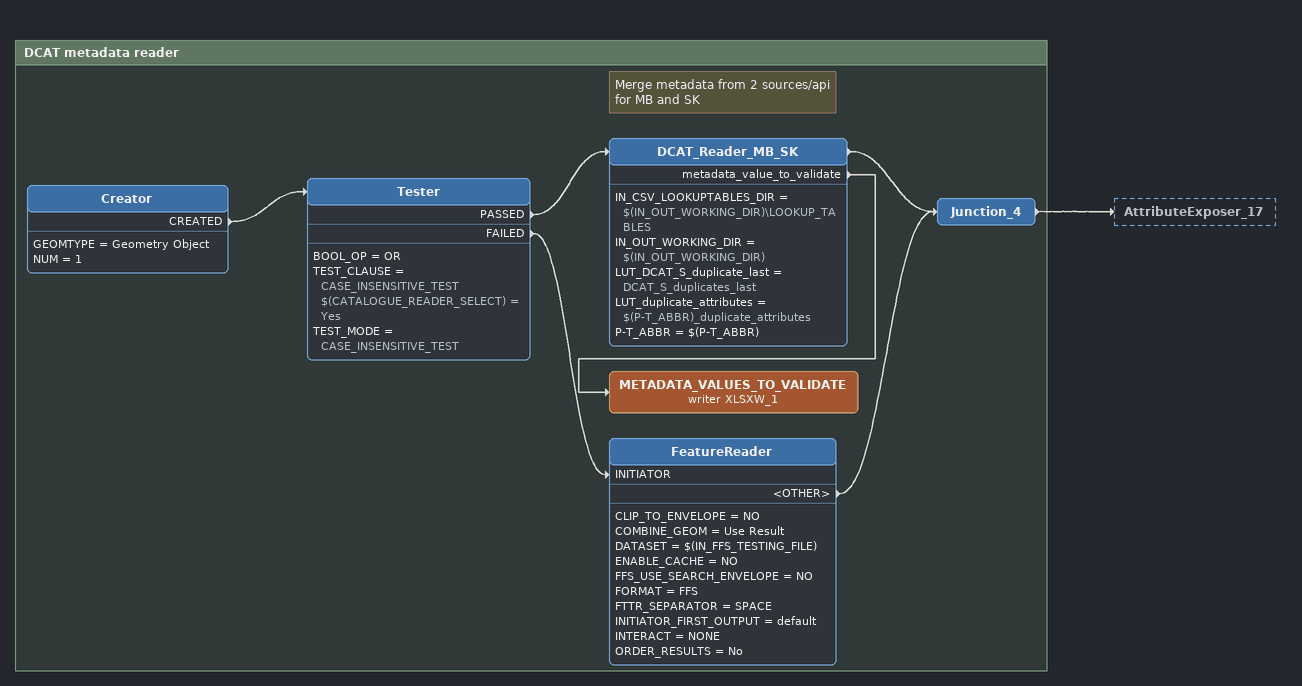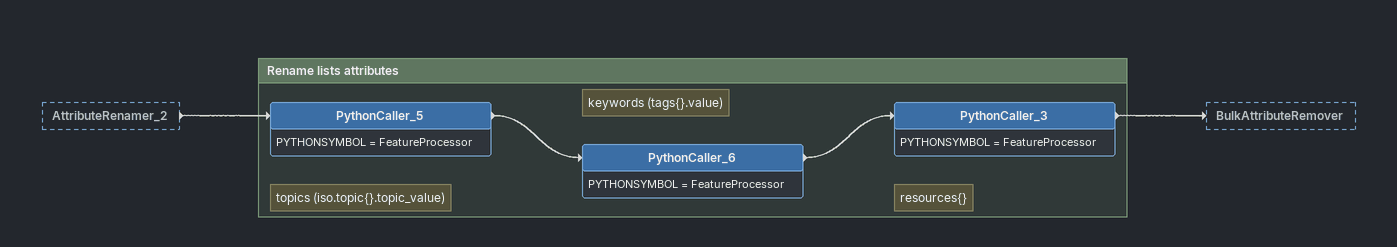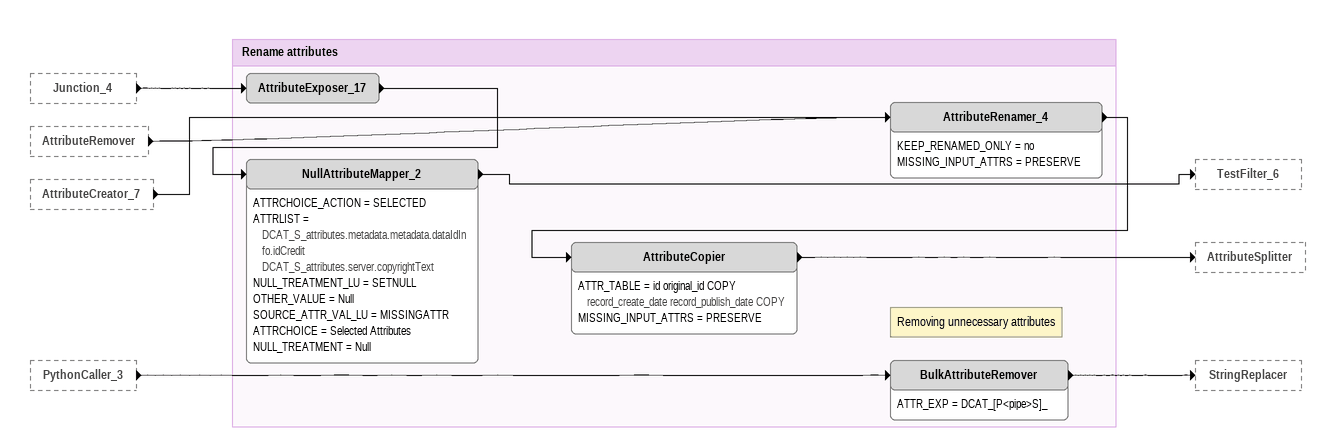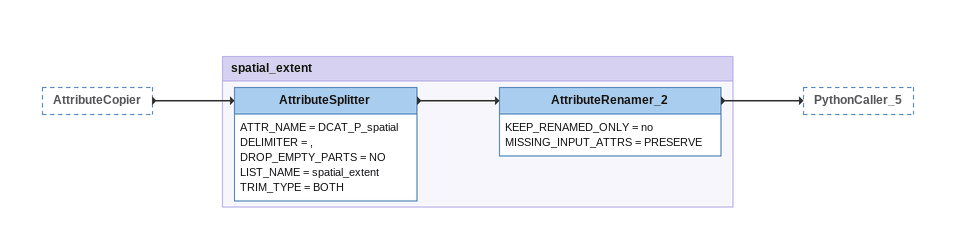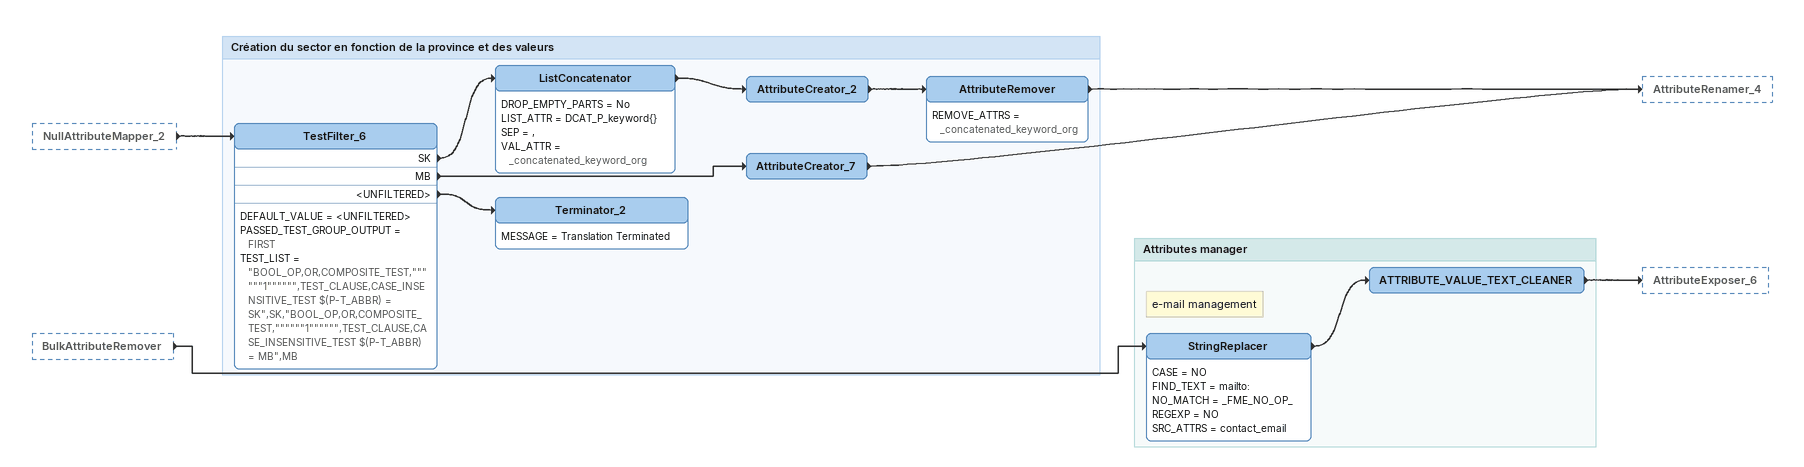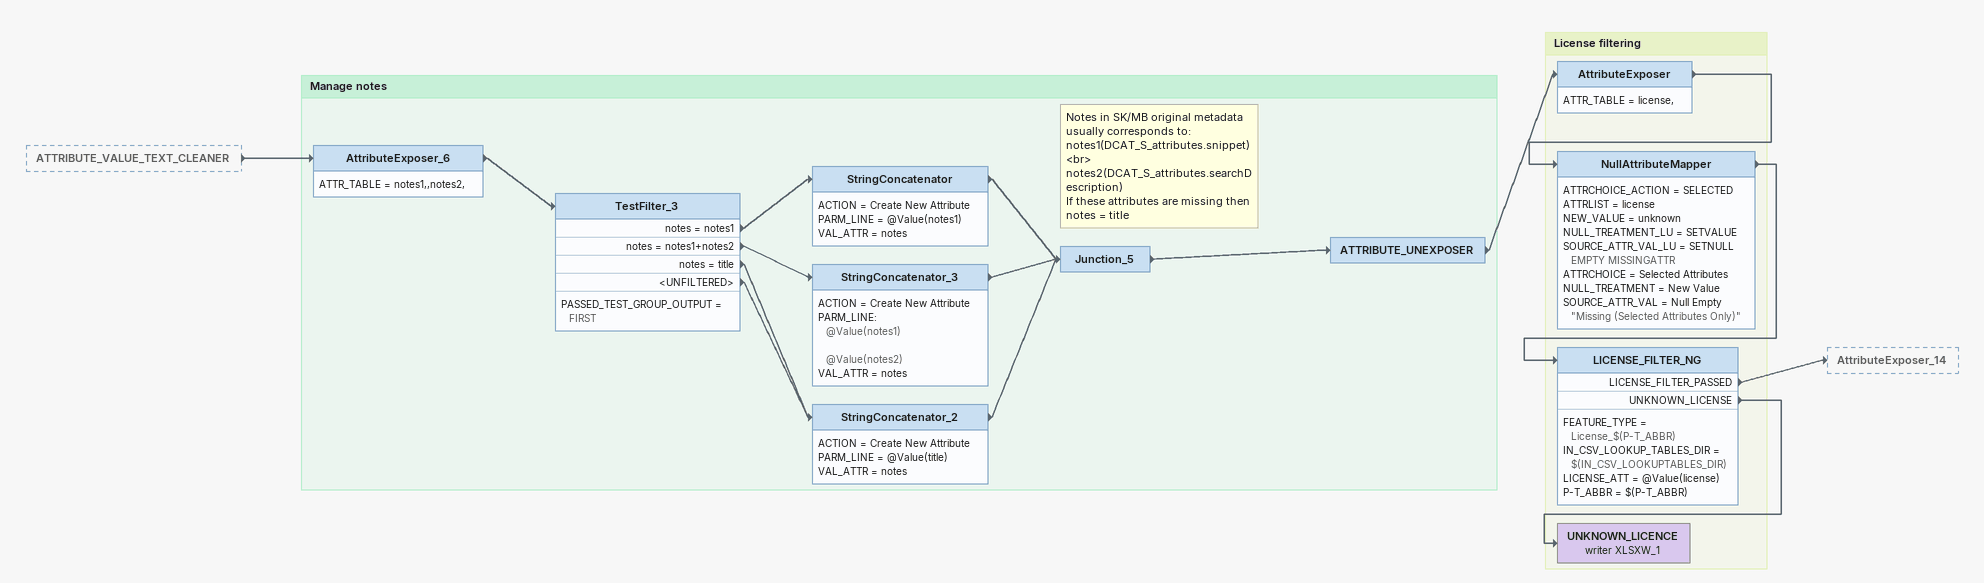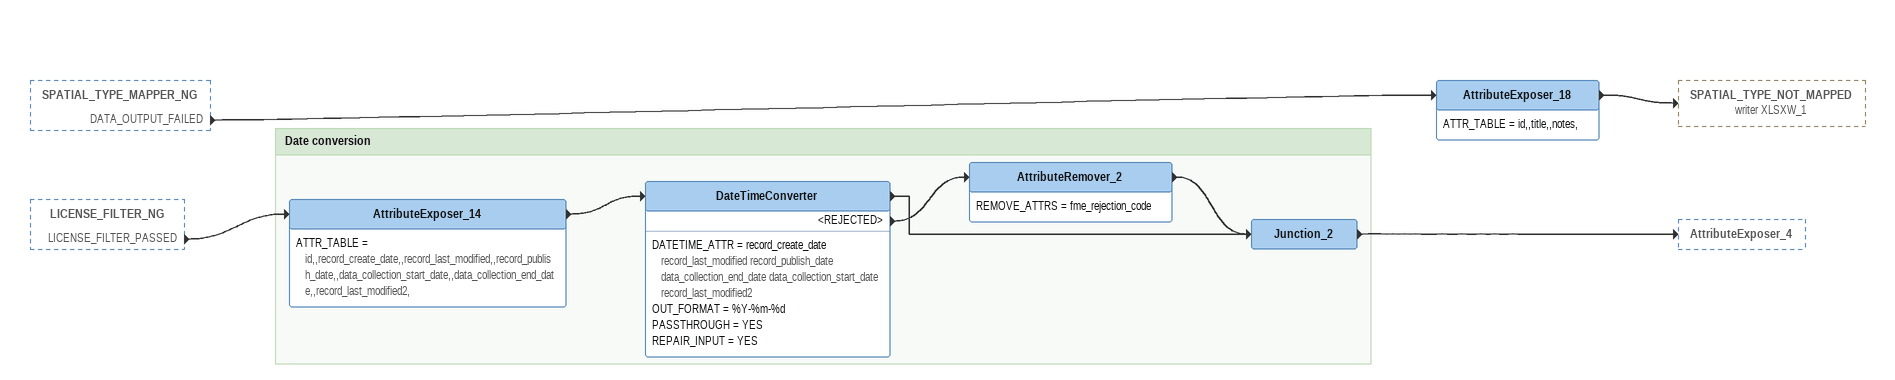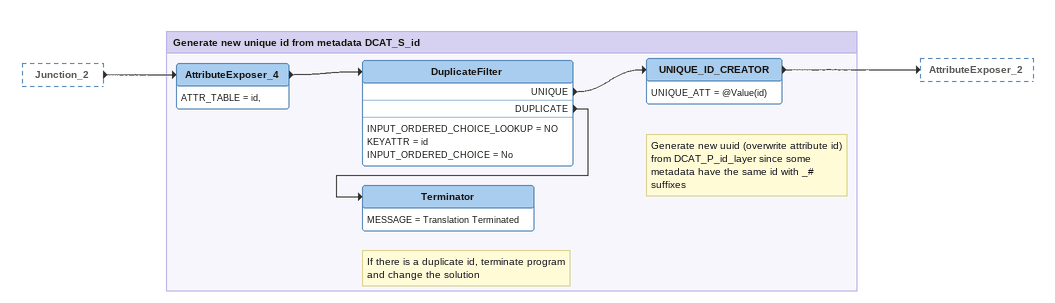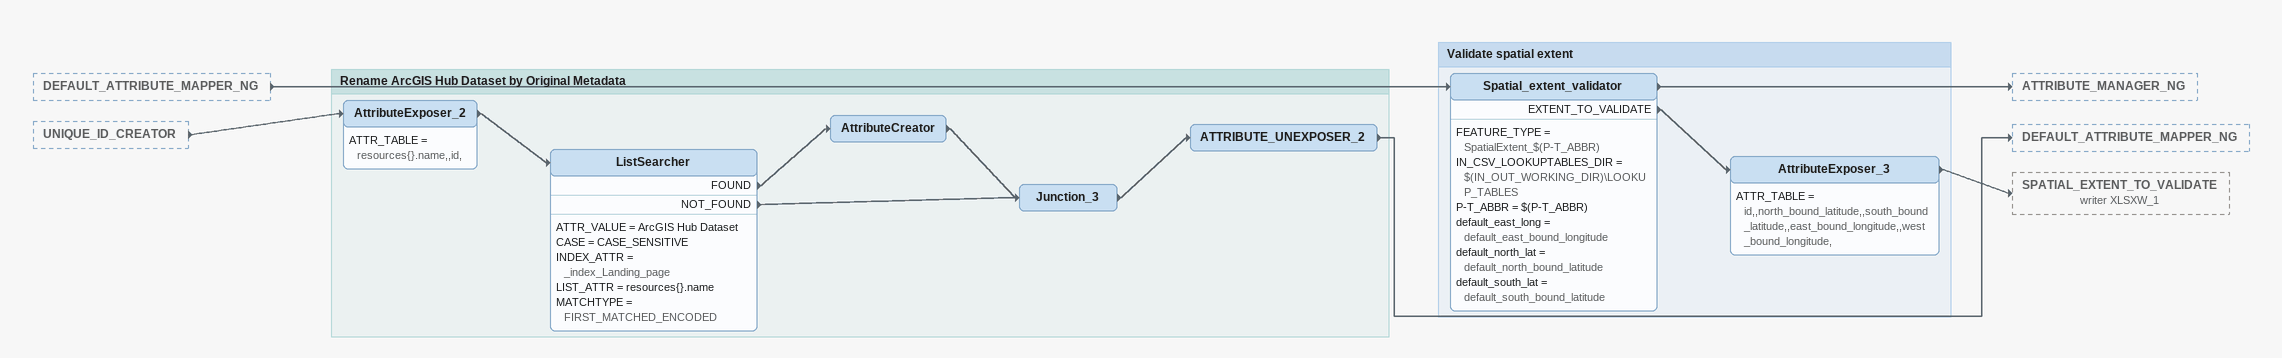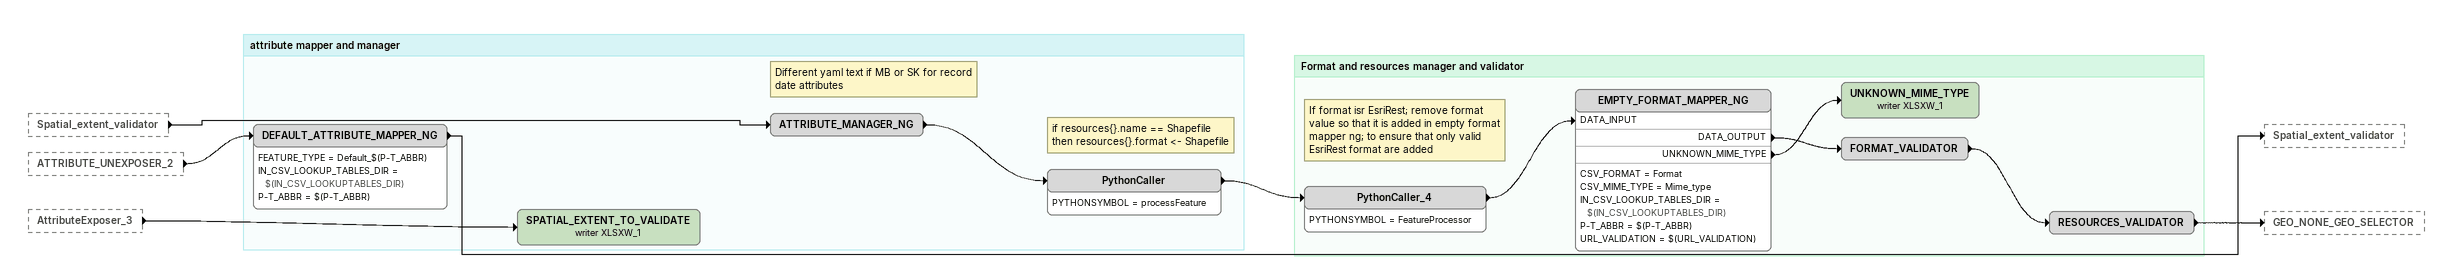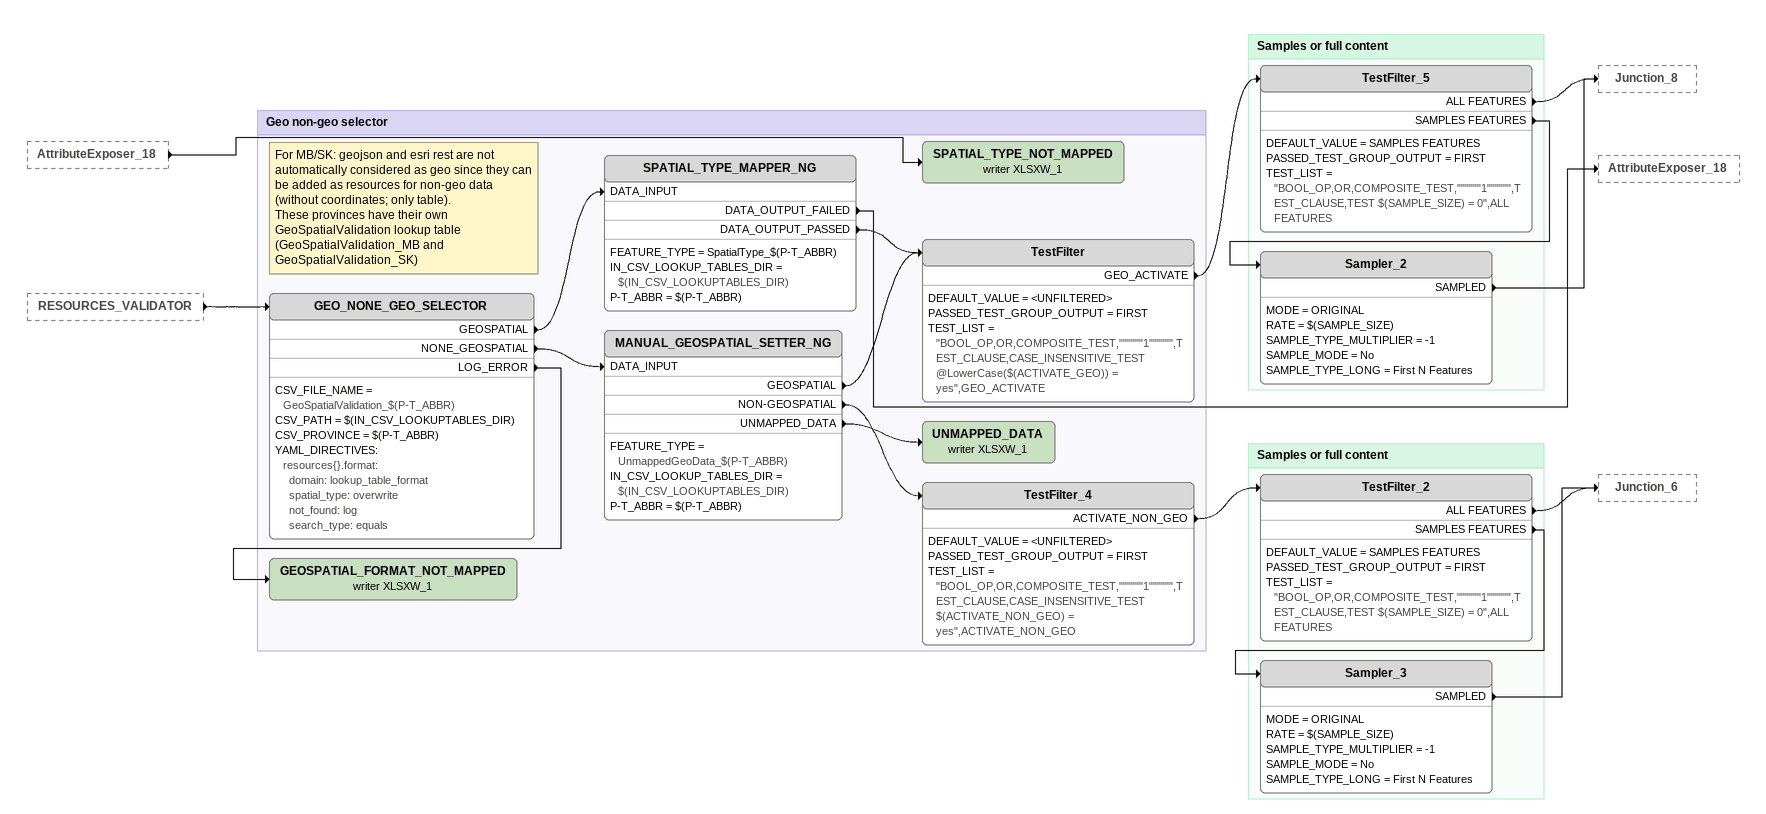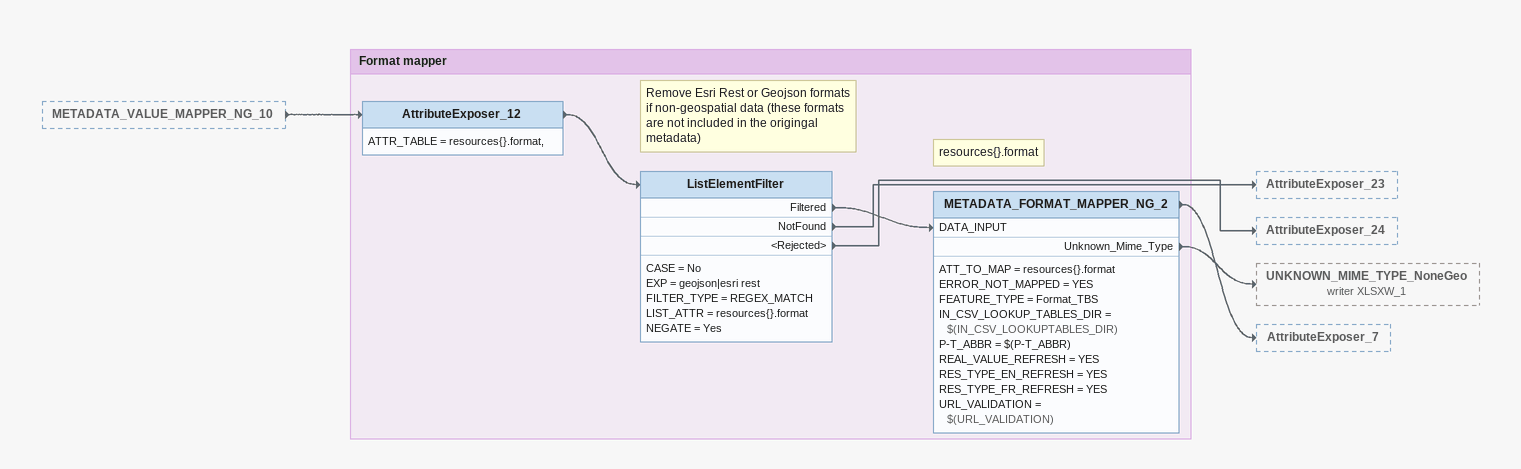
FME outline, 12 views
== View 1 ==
Bookmark: DCAT metadata reader
Creator
    GEOMTYPE = Geometry Object
    NUM = 1
    CREATED -> Tester
Tester
    BOOL_OP = OR
    TEST_CLAUSE = CASE_INSENSITIVE_TEST $(CATALOGUE_READER_SELECT) = Yes
    TEST_MODE = CASE_INSENSITIVE_TEST
    PASSED -> DCAT_Reader_MB_SK
    FAILED -> FeatureReader [INITIATOR]
Note: Merge metadata from 2 sources/api for MB and SK
DCAT_Reader_MB_SK
    IN_CSV_LOOKUPTABLES_DIR = $(IN_OUT_WORKING_DIR)\LOOKUP_TABLES
    IN_OUT_WORKING_DIR = $(IN_OUT_WORKING_DIR)
    LUT_DCAT_S_duplicate_last = DCAT_S_duplicates_last
    LUT_duplicate_attributes = $(P-T_ABBR)_duplicate_attributes
    P-T_ABBR = $(P-T_ABBR)
    -> Junction_4
    metadata_value_to_validate -> METADATA_VALUES_TO_VALIDATE (writer XLSXW_1)
METADATA_VALUES_TO_VALIDATE (writer XLSXW_1)
FeatureReader
    CLIP_TO_ENVELOPE = NO
    COMBINE_GEOM = Use Result
    DATASET = $(IN_FFS_TESTING_FILE)
    ENABLE_CACHE = NO
    FFS_USE_SEARCH_ENVELOPE = NO
    FORMAT = FFS
    FTTR_SEPARATOR = SPACE
    INITIATOR_FIRST_OUTPUT = default
    INTERACT = NONE
    ORDER_RESULTS = No
    <OTHER> -> Junction_4
Junction_4
    -> AttributeExposer_17

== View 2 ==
AttributeRenamer_2 [outside]
    -> PythonCaller_5

Bookmark: Rename lists attributes
Note: topics (iso.topic{}.topic_value)
PythonCaller_5
    PYTHONSYMBOL = FeatureProcessor
    -> PythonCaller_6
Note: keywords (tags{}.value)
PythonCaller_6
    PYTHONSYMBOL = FeatureProcessor
    -> PythonCaller_3
Note: resources{}
PythonCaller_3
    PYTHONSYMBOL = FeatureProcessor
    -> BulkAttributeRemover

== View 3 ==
Junction_4 [outside]
    -> AttributeExposer_17
AttributeRemover [outside]
    -> AttributeRenamer_4
AttributeCreator_7 [outside]
    -> AttributeRenamer_4
PythonCaller_3 [outside]
    -> BulkAttributeRemover

Bookmark: Rename attributes
AttributeExposer_17
    -> NullAttributeMapper_2
NullAttributeMapper_2
    ATTRCHOICE_ACTION = SELECTED
    ATTRLIST = DCAT_S_attributes.metadata.metadata.dataIdInfo.idCredit DCAT_S_attributes.server.copyrightText
    NULL_TREATMENT_LU = SETNULL
    OTHER_VALUE = Null
    SOURCE_ATTR_VAL_LU = MISSINGATTR
    ATTRCHOICE = Selected Attributes
    NULL_TREATMENT = Null
    -> TestFilter_6
AttributeRenamer_4
    KEEP_RENAMED_ONLY = no
    MISSING_INPUT_ATTRS = PRESERVE
    -> AttributeCopier
AttributeCopier
    ATTR_TABLE = id original_id COPY  record_create_date record_publish_date COPY
    MISSING_INPUT_ATTRS = PRESERVE
    -> AttributeSplitter
Note: Removing unnecessary attributes
BulkAttributeRemover
    ATTR_EXP = DCAT_[P<pipe>S]_
    -> StringReplacer

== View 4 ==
AttributeCopier [outside]
    -> AttributeSplitter

Bookmark: spatial_extent
AttributeSplitter
    ATTR_NAME = DCAT_P_spatial
    DELIMITER = ,
    DROP_EMPTY_PARTS = NO
    LIST_NAME = spatial_extent
    TRIM_TYPE = BOTH
    -> AttributeRenamer_2
AttributeRenamer_2
    KEEP_RENAMED_ONLY = no
    MISSING_INPUT_ATTRS = PRESERVE
    -> PythonCaller_5

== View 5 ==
NullAttributeMapper_2 [outside]
    -> TestFilter_6
BulkAttributeRemover [outside]
    -> StringReplacer

Bookmark: Création du sector en fonction de la province et des valeurs
TestFilter_6
    DEFAULT_VALUE = <UNFILTERED>
    PASSED_TEST_GROUP_OUTPUT = FIRST
    TEST_LIST = "BOOL_OP,OR,COMPOSITE_TEST,""""""1"""""",TEST_CLAUSE,CASE_INSENSITIVE_TEST $(P-T_ABBR) = SK",SK,"BOOL_OP,OR,COMPOSITE_TEST,""""""1"""""",TEST_CLAUSE,CASE_INSENSITIVE_TEST $(P-T_ABBR) = MB",MB
    SK -> ListConcatenator
    MB -> AttributeCreator_7
    <UNFILTERED> -> Terminator_2
ListConcatenator
    DROP_EMPTY_PARTS = No
    LIST_ATTR = DCAT_P_keyword{}
    SEP = ,
    VAL_ATTR = _concatenated_keyword_org
    -> AttributeCreator_2
AttributeCreator_2
    -> AttributeRemover
AttributeRemover
    REMOVE_ATTRS = _concatenated_keyword_org
    -> AttributeRenamer_4
AttributeCreator_7
    -> AttributeRenamer_4
Terminator_2
    MESSAGE = Translation Terminated

Bookmark: Attributes manager
Note: e-mail management
StringReplacer
    CASE = NO
    FIND_TEXT = mailto:
    NO_MATCH = _FME_NO_OP_
    REGEXP = NO
    SRC_ATTRS = contact_email
    -> ATTRIBUTE_VALUE_TEXT_CLEANER
ATTRIBUTE_VALUE_TEXT_CLEANER
    -> AttributeExposer_6

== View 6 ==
ATTRIBUTE_VALUE_TEXT_CLEANER [outside]
    -> AttributeExposer_6

Bookmark: Manage notes
AttributeExposer_6
    ATTR_TABLE = notes1,,notes2,
    -> TestFilter_3
TestFilter_3
    PASSED_TEST_GROUP_OUTPUT = FIRST
    notes = notes1 -> StringConcatenator
    notes = notes1+notes2 -> StringConcatenator_3
    notes = title -> StringConcatenator_2
    <UNFILTERED> -> StringConcatenator_2
StringConcatenator
    ACTION = Create New Attribute
    PARM_LINE = @Value(notes1)
    VAL_ATTR = notes
    -> Junction_5
StringConcatenator_3
    ACTION = Create New Attribute
    PARM_LINE:
      @Value(notes1)

      @Value(notes2)
    VAL_ATTR = notes
    -> Junction_5
StringConcatenator_2
    ACTION = Create New Attribute
    PARM_LINE = @Value(title)
    VAL_ATTR = notes
    -> Junction_5
Note: Notes in SK/MB original metadata usually corresponds to: notes1(DCAT_S_attributes.snippet) <br> notes2(DCAT_S_attributes.searchDescription) / If these attributes are missing then notes = title
Junction_5
    -> ATTRIBUTE_UNEXPOSER
ATTRIBUTE_UNEXPOSER
    -> AttributeExposer

Bookmark: License filtering
AttributeExposer
    ATTR_TABLE = license,
    -> NullAttributeMapper
NullAttributeMapper
    ATTRCHOICE_ACTION = SELECTED
    ATTRLIST = license
    NEW_VALUE = unknown
    NULL_TREATMENT_LU = SETVALUE
    SOURCE_ATTR_VAL_LU = SETNULL EMPTY MISSINGATTR
    ATTRCHOICE = Selected Attributes
    NULL_TREATMENT = New Value
    SOURCE_ATTR_VAL = Null Empty "Missing (Selected Attributes Only)"
    -> LICENSE_FILTER_NG
LICENSE_FILTER_NG
    FEATURE_TYPE = License_$(P-T_ABBR)
    IN_CSV_LOOKUP_TABLES_DIR = $(IN_CSV_LOOKUPTABLES_DIR)
    LICENSE_ATT = @Value(license)
    P-T_ABBR = $(P-T_ABBR)
    LICENSE_FILTER_PASSED -> AttributeExposer_14
    UNKNOWN_LICENSE -> UNKNOWN_LICENCE (writer XLSXW_1)
UNKNOWN_LICENCE (writer XLSXW_1)

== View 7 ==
SPATIAL_TYPE_MAPPER_NG [outside]
    DATA_OUTPUT_FAILED -> AttributeExposer_18
LICENSE_FILTER_NG [outside]
    LICENSE_FILTER_PASSED -> AttributeExposer_14
AttributeExposer_18
    ATTR_TABLE = id,,title,,notes,
    -> SPATIAL_TYPE_NOT_MAPPED (writer XLSXW_1)

Bookmark: Date conversion
AttributeExposer_14
    ATTR_TABLE = id,,record_create_date,,record_last_modified,,record_publish_date,,data_collection_start_date,,data_collection_end_date,,record_last_modified2,
    -> DateTimeConverter
DateTimeConverter
    DATETIME_ATTR = record_create_date record_last_modified record_publish_date data_collection_end_date data_collection_start_date record_last_modified2
    OUT_FORMAT = %Y-%m-%d
    PASSTHROUGH = YES
    REPAIR_INPUT = YES
    -> Junction_2
    <REJECTED> -> AttributeRemover_2
AttributeRemover_2
    REMOVE_ATTRS = fme_rejection_code
    -> Junction_2
Junction_2
    -> AttributeExposer_4

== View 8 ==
Junction_2 [outside]
    -> AttributeExposer_4

Bookmark: Generate new unique id from metadata DCAT_S_id
AttributeExposer_4
    ATTR_TABLE = id,
    -> DuplicateFilter
DuplicateFilter
    INPUT_ORDERED_CHOICE_LOOKUP = NO
    KEYATTR = id
    INPUT_ORDERED_CHOICE = No
    UNIQUE -> UNIQUE_ID_CREATOR
    DUPLICATE -> Terminator
Note: Generate new uuid (overwrite attribute id) from DCAT_P_id_layer since some metadata have the same id with _# suffixes
UNIQUE_ID_CREATOR
    UNIQUE_ATT = @Value(id)
    -> AttributeExposer_2
Note: If there is a duplicate id, terminate program and change the solution
Terminator
    MESSAGE = Translation Terminated

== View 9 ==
DEFAULT_ATTRIBUTE_MAPPER_NG [outside]
    -> Spatial_extent_validator
UNIQUE_ID_CREATOR [outside]
    -> AttributeExposer_2

Bookmark: Rename ArcGIS Hub Dataset by Original Metadata
AttributeExposer_2
    ATTR_TABLE = resources{}.name,,id,
    -> ListSearcher
ListSearcher
    ATTR_VALUE = ArcGIS Hub Dataset
    CASE = CASE_SENSITIVE
    INDEX_ATTR = _index_Landing_page
    LIST_ATTR = resources{}.name
    MATCHTYPE = FIRST_MATCHED_ENCODED
    FOUND -> AttributeCreator
    NOT_FOUND -> Junction_3
AttributeCreator
    -> Junction_3
Junction_3
    -> ATTRIBUTE_UNEXPOSER_2
ATTRIBUTE_UNEXPOSER_2
    -> DEFAULT_ATTRIBUTE_MAPPER_NG

Bookmark: Validate spatial extent
Spatial_extent_validator
    FEATURE_TYPE = SpatialExtent_$(P-T_ABBR)
    IN_CSV_LOOKUPTABLES_DIR = $(IN_OUT_WORKING_DIR)\LOOKUP_TABLES
    P-T_ABBR = $(P-T_ABBR)
    default_east_long = default_east_bound_longitude
    default_north_lat = default_north_bound_latitude
    default_south_lat = default_south_bound_latitude
    -> ATTRIBUTE_MANAGER_NG
    EXTENT_TO_VALIDATE -> AttributeExposer_3
AttributeExposer_3
    ATTR_TABLE = id,,north_bound_latitude,,south_bound_latitude,,east_bound_longitude,,west_bound_longitude,
    -> SPATIAL_EXTENT_TO_VALIDATE (writer XLSXW_1)

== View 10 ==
Spatial_extent_validator [outside]
    -> ATTRIBUTE_MANAGER_NG
ATTRIBUTE_UNEXPOSER_2 [outside]
    -> DEFAULT_ATTRIBUTE_MAPPER_NG
AttributeExposer_3 [outside]
    -> SPATIAL_EXTENT_TO_VALIDATE (writer XLSXW_1)

Bookmark: attribute mapper and manager
DEFAULT_ATTRIBUTE_MAPPER_NG
    FEATURE_TYPE = Default_$(P-T_ABBR)
    IN_CSV_LOOKUP_TABLES_DIR = $(IN_CSV_LOOKUPTABLES_DIR)
    P-T_ABBR = $(P-T_ABBR)
    -> Spatial_extent_validator
Note: Different yaml text if MB or SK for record date attributes
ATTRIBUTE_MANAGER_NG
    -> PythonCaller
Note: if resources{}.name == Shapefile / then resources{}.format <- Shapefile
PythonCaller
    PYTHONSYMBOL = processFeature
    -> PythonCaller_4
SPATIAL_EXTENT_TO_VALIDATE (writer XLSXW_1)

Bookmark: Format and resources manager and validator
Note: If format isr EsriRest; remove format value so that it is added in empty format mapper ng; to ensure that only valid EsriRest format are added
PythonCaller_4
    PYTHONSYMBOL = FeatureProcessor
    -> EMPTY_FORMAT_MAPPER_NG [DATA_INPUT]
EMPTY_FORMAT_MAPPER_NG
    CSV_FORMAT = Format
    CSV_MIME_TYPE = Mime_type
    IN_CSV_LOOKUP_TABLES_DIR = $(IN_CSV_LOOKUPTABLES_DIR)
    P-T_ABBR = $(P-T_ABBR)
    URL_VALIDATION = $(URL_VALIDATION)
    DATA_OUTPUT -> FORMAT_VALIDATOR
    UNKNOWN_MIME_TYPE -> UNKNOWN_MIME_TYPE (writer XLSXW_1)
UNKNOWN_MIME_TYPE (writer XLSXW_1)
FORMAT_VALIDATOR
    -> RESOURCES_VALIDATOR
RESOURCES_VALIDATOR
    -> GEO_NONE_GEO_SELECTOR

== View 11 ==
AttributeExposer_18 [outside]
    -> SPATIAL_TYPE_NOT_MAPPED (writer XLSXW_1)
RESOURCES_VALIDATOR [outside]
    -> GEO_NONE_GEO_SELECTOR

Bookmark: Geo non-geo selector
Note: For MB/SK: geojson and esri rest are not automatically considered as geo since they can be added as resources for non-geo data (without coordinates; only table). / These provinces have their own GeoSpatialValidation lookup table (GeoSpatialValidation_MB and GeoSpatialValidation_SK)
GEO_NONE_GEO_SELECTOR
    CSV_FILE_NAME = GeoSpatialValidation_$(P-T_ABBR)
    CSV_PATH = $(IN_CSV_LOOKUPTABLES_DIR)
    CSV_PROVINCE = $(P-T_ABBR)
    YAML_DIRECTIVES:
      resources{}.format:
        domain: lookup_table_format
        spatial_type: overwrite
        not_found: log
        search_type: equals
    GEOSPATIAL -> SPATIAL_TYPE_MAPPER_NG [DATA_INPUT]
    NONE_GEOSPATIAL -> MANUAL_GEOSPATIAL_SETTER_NG [DATA_INPUT]
    LOG_ERROR -> GEOSPATIAL_FORMAT_NOT_MAPPED (writer XLSXW_1)
SPATIAL_TYPE_MAPPER_NG
    FEATURE_TYPE = SpatialType_$(P-T_ABBR)
    IN_CSV_LOOKUP_TABLES_DIR = $(IN_CSV_LOOKUPTABLES_DIR)
    P-T_ABBR = $(P-T_ABBR)
    DATA_OUTPUT_FAILED -> AttributeExposer_18
    DATA_OUTPUT_PASSED -> TestFilter
SPATIAL_TYPE_NOT_MAPPED (writer XLSXW_1)
MANUAL_GEOSPATIAL_SETTER_NG
    FEATURE_TYPE = UnmappedGeoData_$(P-T_ABBR)
    IN_CSV_LOOKUP_TABLES_DIR = $(IN_CSV_LOOKUPTABLES_DIR)
    P-T_ABBR = $(P-T_ABBR)
    GEOSPATIAL -> TestFilter
    NON-GEOSPATIAL -> TestFilter_4
    UNMAPPED_DATA -> UNMAPPED_DATA (writer XLSXW_1)
TestFilter
    DEFAULT_VALUE = <UNFILTERED>
    PASSED_TEST_GROUP_OUTPUT = FIRST
    TEST_LIST = "BOOL_OP,OR,COMPOSITE_TEST,""""""1"""""",TEST_CLAUSE,CASE_INSENSITIVE_TEST @LowerCase($(ACTIVATE_GEO)) = yes",GEO_ACTIVATE
    GEO_ACTIVATE -> TestFilter_5
UNMAPPED_DATA (writer XLSXW_1)
TestFilter_4
    DEFAULT_VALUE = <UNFILTERED>
    PASSED_TEST_GROUP_OUTPUT = FIRST
    TEST_LIST = "BOOL_OP,OR,COMPOSITE_TEST,""""""1"""""",TEST_CLAUSE,CASE_INSENSITIVE_TEST $(ACTIVATE_NON_GEO) = yes",ACTIVATE_NON_GEO
    ACTIVATE_NON_GEO -> TestFilter_2
GEOSPATIAL_FORMAT_NOT_MAPPED (writer XLSXW_1)

Bookmark: Samples or full content
TestFilter_5
    DEFAULT_VALUE = SAMPLES FEATURES
    PASSED_TEST_GROUP_OUTPUT = FIRST
    TEST_LIST = "BOOL_OP,OR,COMPOSITE_TEST,""""""1"""""",TEST_CLAUSE,TEST $(SAMPLE_SIZE) = 0",ALL FEATURES
    ALL FEATURES -> Junction_8
    SAMPLES FEATURES -> Sampler_2
Sampler_2
    MODE = ORIGINAL
    RATE = $(SAMPLE_SIZE)
    SAMPLE_TYPE_MULTIPLIER = -1
    SAMPLE_MODE = No
    SAMPLE_TYPE_LONG = First N Features
    SAMPLED -> Junction_8

Bookmark: Samples or full content
TestFilter_2
    DEFAULT_VALUE = SAMPLES FEATURES
    PASSED_TEST_GROUP_OUTPUT = FIRST
    TEST_LIST = "BOOL_OP,OR,COMPOSITE_TEST,""""""1"""""",TEST_CLAUSE,TEST $(SAMPLE_SIZE) = 0",ALL FEATURES
    ALL FEATURES -> Junction_6
    SAMPLES FEATURES -> Sampler_3
Sampler_3
    MODE = ORIGINAL
    RATE = $(SAMPLE_SIZE)
    SAMPLE_TYPE_MULTIPLIER = -1
    SAMPLE_MODE = No
    SAMPLE_TYPE_LONG = First N Features
    SAMPLED -> Junction_6

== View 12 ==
METADATA_VALUE_MAPPER_NG_10 [outside]
    -> AttributeExposer_12

Bookmark: Format mapper
AttributeExposer_12
    ATTR_TABLE = resources{}.format,
    -> ListElementFilter
Note: Remove Esri Rest or Geojson formats if non-geospatial data (these formats are not included in the origingal metadata)
ListElementFilter
    CASE = No
    EXP = geojson|esri rest
    FILTER_TYPE = REGEX_MATCH
    LIST_ATTR = resources{}.format
    NEGATE = Yes
    Filtered -> METADATA_FORMAT_MAPPER_NG_2 [DATA_INPUT]
    NotFound -> AttributeExposer_23
    <Rejected> -> AttributeExposer_24
Note: resources{}.format
METADATA_FORMAT_MAPPER_NG_2
    ATT_TO_MAP = resources{}.format
    ERROR_NOT_MAPPED = YES
    FEATURE_TYPE = Format_TBS
    IN_CSV_LOOKUP_TABLES_DIR = $(IN_CSV_LOOKUPTABLES_DIR)
    P-T_ABBR = $(P-T_ABBR)
    REAL_VALUE_REFRESH = YES
    RES_TYPE_EN_REFRESH = YES
    RES_TYPE_FR_REFRESH = YES
    URL_VALIDATION = $(URL_VALIDATION)
    Unknown_Mime_Type -> UNKNOWN_MIME_TYPE_NoneGeo (writer XLSXW_1)
    -> AttributeExposer_7
